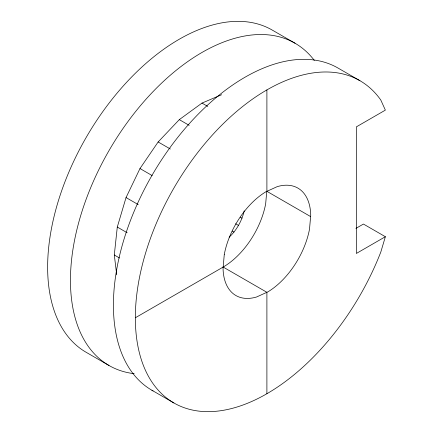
<?xml version="1.0" encoding="UTF-8"?>
<svg xmlns="http://www.w3.org/2000/svg" width="433" height="433" viewBox="0 0 433 433"><rect width="100%" height="100%" fill="white"/><g stroke="black" fill="none" stroke-linecap="round" stroke-linejoin="round"><path stroke-width="0.65" d="M116.721 274.841L114.296 254.988L117.289 227.049L126.046 197.567L139.983 168.545L158.148 141.964L179.3 119.638L202 103.081L221.631 94.73M229.16 237.214C236.672 230.161 241.89 220.846 244.223 210.828M385.365 236.716L380.824 251.995A186.049 107.416 -60 0 1 182.331 407.009A186.049 107.416 -60 0 1 182.331 174.272A186.049 107.416 -60 0 1 380.824 100.088L385.365 110.123L356.359 126.869L356.359 253.457L385.365 236.716L363.439 224.056L355.899 228.407M135.34 317.768L223.174 267.058M295.025 43.23L272.216 30.061A186.049 107.416 -60 0 0 86.167 137.472A186.049 107.416 -60 0 0 86.167 352.305L108.981 365.474M359.915 80.695L337.989 68.035A186.049 107.416 -60 0 0 151.388 176.42A186.049 107.416 -60 0 0 153.071 390.918M202 103.081L207.808 106.431M179.3 119.638L189.172 125.337M310.613 216.576L266.766 191.256L265.673 203.764A62.016 35.804 -60 0 1 224.142 266.484L223.044 266.988L266.896 292.302L266.896 393.727M158.148 141.964L170.342 149.006M240.277 217.182L242.031 218.194M139.983 168.545L152.178 175.587M235.622 223.764L238.545 225.452M232.25 231.081L234.004 232.099M126.046 197.567L138.241 204.609M117.289 227.049L127.156 232.748M114.296 254.988L119.524 258.003M151.945 390.279L173.871 402.939M266.896 89.912L266.896 191.332M134.17 373.674A186.049 107.416 -60 0 1 108.699 151.133A186.049 107.416 -60 0 1 314.309 60.404M224.267 254.555L223.055 268.395A62.016 35.804 -60 0 0 256.612 296.978L267.995 291.804A62.016 35.804 -60 0 0 309.525 229.079L310.732 215.239A62.016 35.804 -60 0 0 277.18 186.655L265.792 191.835A62.016 35.804 -60 0 0 224.267 254.555"/></g></svg>
